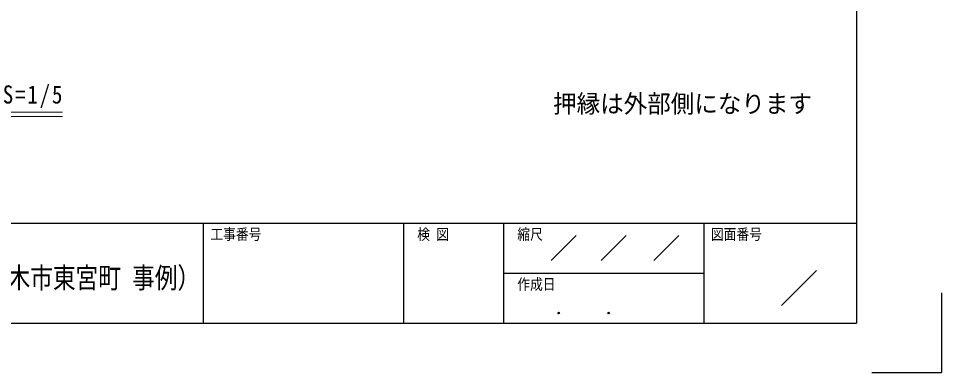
# Model space of a CAD drawing. Units: millimetres at full size, sheet at 1:5; details may follow other scales. Extents: x -1050 to 1050, y -742 to 742.
# Drawn here: x 398 to 1050, y -742 to -492 of the extents above; entities that cross this region are included whole.
import ezdxf
from ezdxf.enums import TextEntityAlignment as Align

# ---------------------------------------------------------------- set-up
doc = ezdxf.new("R2010")
doc.units = ezdxf.units.MM
doc.header["$LTSCALE"] = 5
doc.layers.add('0-9_文字', color=3, linetype='Continuous', lineweight=20)
doc.layers.add('1-4_印刷位置ライン', color=7, linetype='Continuous')
doc.layers.add('1-5_図枠1_1', color=7, linetype='Continuous')
doc.styles.add('ＭＳ ゴシック', font='')
doc.styles.add('ＭＳ 明朝', font='')
doc.styles.get('ＭＳ ゴシック').set_extended_font_data('MS Gothic')
doc.styles.get('ＭＳ 明朝').set_extended_font_data('MS Mincho')

msp = doc.modelspace()

# ---------------------------------------------------------------- linework, layer by layer
at = {"layer": '0-9_文字'}
for p, q in [((429.008, -558.439), (309.255, -558.439)), ((429.008, -561.439), (309.255, -561.439))]:
    msp.add_line(p, q, dxfattribs=at)
at = {"layer": '1-4_印刷位置ライン'}
for p in [(1050, -686.222), (1000.874, -742.5)]:
    msp.add_line(p, (1050, -742.5), dxfattribs=at)
at = {"layer": '1-5_図枠1_1'}
for p, q in [((990, 682.5), (990, -707.5)), ((-990, -636.793), (990, -636.793)), ((528.535, -636.793), (528.535, -707.5)), ((669.949, -636.793), (669.949, -707.5)), ((740.657, -636.793), (740.657, -707.5)), ((882.071, -636.793), (882.071, -707.5)), ((774.242, -663.308), (791.919, -645.631)), ((809.596, -663.308), (827.273, -645.631)), ((846.717, -663.308), (864.394, -645.631)), ((936.869, -695.126), (961.616, -670.379)), ((740.657, -672.146), (882.071, -672.146))]:
    msp.add_line(p, q, dxfattribs=at)
msp.add_lwpolyline([(-990, 682.5), (-990, -707.5), (990, -707.5)], dxfattribs=at)
for centre in [(779.545, -700.429), (814.899, -700.429)]:
    msp.add_circle(centre, 0.53, dxfattribs=at)

# ---------------------------------------------------------------- texts
at = {"layer": '0-9_文字', "style": 'ＭＳ ゴシック', "width": 0.95}
msp.add_text('押縁は外部側になります', height=12.83, dxfattribs=at).set_placement((775.629, -562.715), align=Align.BOTTOM_LEFT)
at = {"layer": '0-9_文字', "insert": (386.925, -555.439), "char_height": 12.83, "attachment_point": 7, "style": 'ＭＳ ゴシック'}
msp.add_mtext('\\T1.17;\\W0.85;S=1/5', dxfattribs=at)
at = {"layer": '1-5_図枠1_1'}
for s, height, style, width, p in [('工事番号', 7.776, 'ＭＳ 明朝', 0.85, (533.585, -650.934)), ('検 図', 7.776, 'ＭＳ 明朝', 0.85, (679.663, -650.934)), ('縮尺', 7.776, 'ＭＳ 明朝', 0.85, (750.37, -650.934)), ('図面番号', 7.776, 'ＭＳ 明朝', 0.85, (887.121, -650.934)), ('NT120 スラットビュー（大阪府茨木市東宮町 事例）', 14.66, 'ＭＳ ゴシック', 0.8, (150.555, -687.248)), ('作成日', 7.776, 'ＭＳ 明朝', 0.85, (750.37, -686.288))]:
    msp.add_text(s, height=height, dxfattribs=dict(at, style=style, width=width)).set_placement(p, align=Align.BOTTOM_LEFT)

doc.saveas('drawing.dxf')
